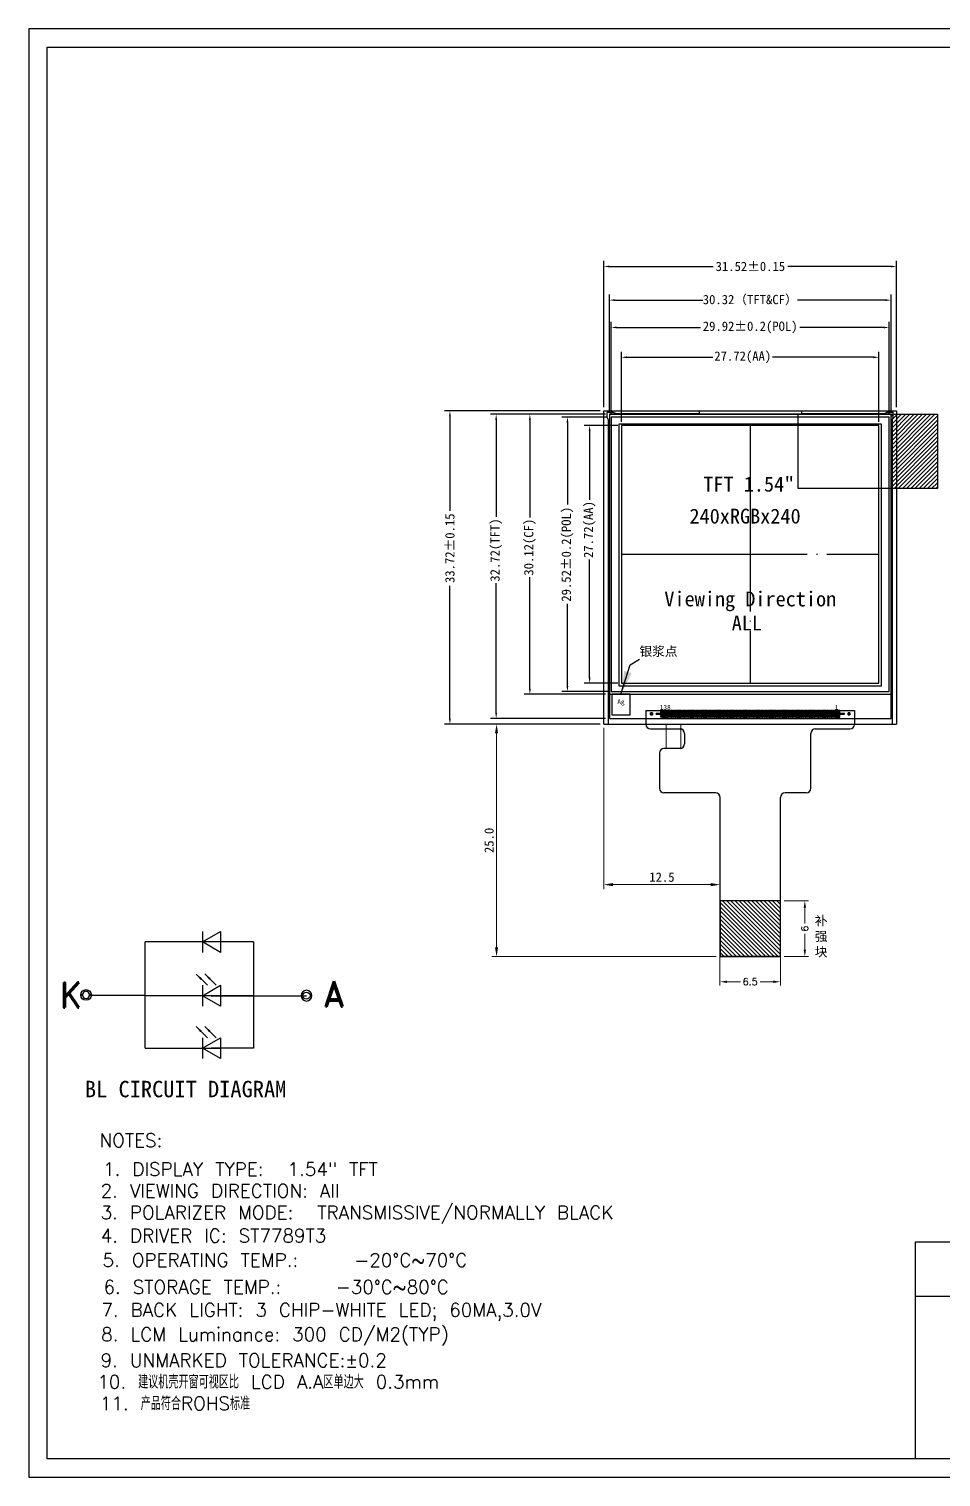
# Model space of a CAD drawing. Header units: millimetres. Extents: x 2479 to 2713, y 2230 to 2386.
# Drawn here: x 2478.9 to 2577.1, y 2230.1 to 2385.8 of the extents above; entities that cross this region are included whole.
import ezdxf

# ---------------------------------------------------------------- set-up
doc = ezdxf.new("R2010")
doc.units = ezdxf.units.MM
doc.linetypes.add('CENTER', pattern=[22, 20, -1, 0, -1])
doc.linetypes.add('SOLID', pattern=[0])
for name, color, linetype in [('dim', 4, 'Continuous'), ('fpc', 40, 'Continuous'), ('Frame', 7, 'Continuous'), ('LAYER0$C$L0', 2, 'SOLID'), ('MODEL', 7, 'Continuous'), ('TXT', 6, 'Continuous')]:
    doc.layers.add(name, color=color, linetype=linetype)
doc.layers.add('图框', color=7, linetype='Continuous', lineweight=0)
doc.layers.add('标注', color=3, linetype='Continuous', lineweight=25)
doc.styles.add('11111', font='simhei.ttf')
doc.styles.add('RD', font='ROMAND.shx', dxfattribs={"width": 0.8})
doc.styles.get("Standard").update_dxf_attribs({"font": 'txt', "bigfont": 'gbcbig.shx'})
doc.styles.add('STYLE1', font='', dxfattribs={"width": 0.9})
doc.styles.add('宋体', font='')
doc.styles.add('標注', font='')
doc.styles.get('STYLE1').set_extended_font_data('KaiTi_GB2312')
doc.styles.get('宋体').set_extended_font_data('SimSun')
doc.styles.get('標注').set_extended_font_data('宋体')
doc.dimstyles.new('ISO-25', dxfattribs={"dimtxt": 20, "dimasz": 2.5, "dimexe": 1.25, "dimexo": 0.625, "dimtad": 1, "dimtxsty": '11111', "dimcen": 2.5, "dimadec": 0, "dimazin": 0, "dimtfac": 1, "dimtmove": 0, "dimatfit": 3, "dimfxl": 1, "dimarcsym": 0})
doc.dimstyles.new('ISO-25$0', dxfattribs={"dimscale": 0.5, "dimtxt": 2, "dimasz": 2, "dimexe": 0.8, "dimexo": 0.8, "dimtad": 0, "dimrnd": 0.01, "dimzin": 9, "dimdsep": 46, "dimtxsty": 'Standard', "dimcen": 2.5, "dimadec": 0, "dimazin": 2, "dimtfac": 1, "dimtofl": 0, "dimtmove": 0, "dimatfit": 0, "dimfxl": 1, "dimlwd": 13, "dimlwe": 13, "dimarcsym": 0})
doc.dimstyles.new('SH', dxfattribs={"dimscale": 1.4, "dimtxt": 2.5, "dimasz": 2.5, "dimexe": 1.25, "dimexo": 0.625, "dimtad": 0, "dimdec": 1, "dimzin": 0, "dimdsep": 46, "dimtxsty": 'RD', "dimcen": 2.5, "dimadec": 0, "dimazin": 0, "dimtfac": 0.6, "dimtdec": 4, "dimtmove": 0, "dimatfit": 3, "dimfxl": 1, "dimtolj": 1, "dimarcsym": 0})
doc.dimstyles.new('副本 標注', dxfattribs={"dimscale": 0, "dimtxt": 0.8, "dimasz": 0.6, "dimexe": 0.6, "dimexo": 0.4, "dimgap": 0.2, "dimtad": 0, "dimdsep": 46, "dimtxsty": '標注', "dimcen": 0.6, "dimazin": 2, "dimtfac": 1, "dimtmove": 0, "dimatfit": 3, "dimfxl": 1, "dimtolj": 1, "dimtzin": 0, "dimarcsym": 0})
doc.dimstyles.new('标准', dxfattribs={"dimtxt": 1.8, "dimasz": 1.5, "dimexe": 0.5, "dimexo": 0.4, "dimgap": 0.1, "dimtad": 1, "dimzin": 1, "dimdsep": 46, "dimtxsty": '宋体', "dimblk": 'CLOSEDBLANK', "dimcen": 0.09, "dimclrd": 96, "dimclre": 96, "dimclrt": 3, "dimadec": 0, "dimazin": 0, "dimtfac": 1, "dimtofl": 0, "dimtmove": 0, "dimatfit": 1, "dimldrblk": 'CLOSEDBLANK', "dimfxl": 1, "dimtolj": 1, "dimlwd": 0, "dimlwe": 0, "dimarcsym": 0})

# ---------------------------------------------------------------- blocks, each defined once
blk = doc.blocks.new('*U73')
at = {"layer": 'dim', "linetype": 'ByBlock'}
blk.add_lwpolyline([(-0.04, -0.35), (0.04, -0.35), (0.04, 0.35), (-0.04, 0.35)], close=True, dxfattribs=at)
blk = doc.blocks.new('*U74')
at = {"layer": 'dim', "color": 0, "linetype": 'ByBlock', "lineweight": -2, "transparency": 16777216}
for p in [(0, 0), (0.14, 0), (0.28, 0), (0.42, 0), (0.56, 0), (0.7, 0), (0.84, 0), (0.98, 0), (1.12, 0), (1.26, 0), (1.4, 0), (1.54, 0), (1.68, 0), (1.82, 0), (1.96, 0), (2.1, 0), (2.24, 0), (2.38, 0), (2.52, 0), (2.66, 0), (2.8, 0), (2.94, 0), (3.08, 0), (3.22, 0), (3.36, 0), (3.5, 0), (3.64, 0), (3.78, 0), (3.92, 0), (4.06, 0), (4.2, 0), (4.34, 0), (4.48, 0), (4.62, 0), (4.76, 0), (4.9, 0), (5.04, 0), (5.18, 0), (5.32, 0), (5.46, 0), (5.6, 0), (5.74, 0), (5.88, 0), (6.02, 0), (6.16, 0), (6.3, 0), (6.44, 0), (6.58, 0), (6.72, 0), (6.86, 0), (7, 0), (7.14, 0), (7.28, 0), (7.42, 0), (7.56, 0), (7.7, 0), (7.84, 0), (7.98, 0), (8.12, 0), (8.26, 0), (8.4, 0), (8.54, 0), (8.68, 0), (8.82, 0), (8.96, 0), (9.1, 0), (9.24, 0), (9.38, 0), (9.52, 0), (9.66, 0), (9.8, 0), (9.94, 0), (10.08, 0), (10.22, 0), (10.36, 0), (10.5, 0), (10.64, 0), (10.78, 0), (10.92, 0), (11.06, 0), (11.2, 0), (11.34, 0), (11.48, 0), (11.62, 0), (11.76, 0), (11.9, 0), (12.04, 0), (12.18, 0), (12.32, 0), (12.46, 0), (12.6, 0), (12.74, 0), (12.88, 0), (13.02, 0), (13.16, 0), (13.3, 0), (13.44, 0), (13.58, 0), (13.72, 0), (13.86, 0), (14, 0), (14.14, 0), (14.28, 0), (14.42, 0), (14.56, 0), (14.7, 0), (14.84, 0), (14.98, 0), (15.12, 0), (15.26, 0), (15.4, 0), (15.54, 0), (15.68, 0), (15.82, 0), (15.96, 0), (16.1, 0), (16.24, 0), (16.38, 0), (16.52, 0), (16.66, 0), (16.8, 0), (16.94, 0), (17.08, 0), (17.22, 0), (17.36, 0), (17.5, 0), (17.64, 0), (17.78, 0), (17.92, 0), (18.06, 0), (18.2, 0), (18.34, 0), (18.48, 0), (18.62, 0), (18.76, 0), (18.9, 0), (19.04, 0), (19.18, 0)]:
    blk.add_blockref('*U73', p, dxfattribs=at)
blk = doc.blocks.new('*U72')
at = {"layer": 'dim', "color": 1, "linetype": 'CENTER'}
for p, q in [((2129.06, 4354.17), (2129.06, 4326.45)), ((2115.2, 4340.31), (2142.92, 4340.31))]:
    blk.add_line(p, q, dxfattribs=at)
at = {"layer": 'dim', "linetype": 'ByBlock'}
blk.add_line((2113.9, 4325.25), (2144.22, 4325.25), dxfattribs=at)
for points in [[(2113.9, 4322.65), (2144.22, 4322.65), (2144.22, 4355.37), (2113.9, 4355.37)], [(2115.2, 4326.45), (2142.92, 4326.45), (2142.92, 4354.17), (2115.2, 4354.17)], [(2118.33, 4323.05), (2118.53, 4323.05), (2118.53, 4323.25), (2118.33, 4323.25)], [(2118.93, 4323.1), (2119.43, 4323.1), (2119.43, 4323.2), (2118.93, 4323.2)], [(2138.69, 4323.1), (2139.19, 4323.1), (2139.19, 4323.2), (2138.69, 4323.2)], [(2139.59, 4323.05), (2139.79, 4323.05), (2139.79, 4323.25), (2139.59, 4323.25)]]:
    blk.add_lwpolyline(points, close=True, dxfattribs=at)
at = {"layer": 'dim', "color": 1, "linetype": 'ByBlock'}
blk.add_lwpolyline([(2114.15, 4323.05), (2116.15, 4323.05), (2116.15, 4325.25), (2114.15, 4325.25)], close=True, dxfattribs=at)
at = {"layer": 'dim', "linetype": 'ByBlock'}
blk.add_blockref('*U74', (2119.47, 4323.15), dxfattribs=at)
at = {"layer": 'dim', "color": 1, "linetype": 'ByBlock', "char_height": 0.5, "attachment_point": 1, "style": '宋体'}
for s, width, insert in [('Ag', 2.6893, (2114.76, 4324.7)), ('{\\C4;138}', 1.5678, (2119.33, 4324.11)), ('{\\C4;1}', 1.5678, (2138.16, 4324.11))]:
    blk.add_mtext_dynamic_manual_height_columns(s, width=width, gutter_width=15, heights=[0], dxfattribs=dict(at, insert=insert))
at = {"layer": 'TXT', "color": 3, "style": '宋体'}
for s, p in [('TFT 1.54" ', (2124.01, 4347.06)), ('240xRGBx240', (2122.52, 4343.62)), ('Viewing Direction', (2119.82, 4334.71)), ('ALL', (2127.07, 4332.12))]:
    blk.add_text(s, height=1.6, dxfattribs=at).set_placement(p)
blk = doc.blocks.new('*D75')
at = {"color": 0, "lineweight": -2}
for p, q in [((2542.28, 2343.2), (2538.66, 2343.2)), ((2539.26, 2342.6), (2539.26, 2335.21)), ((2539.26, 2316.08), (2539.26, 2328.79)), ((2542.28, 2315.48), (2538.66, 2315.48))]:
    blk.add_line(p, q, dxfattribs=at)
at = {"color": 0}
for points in [[(2539.16, 2342.6), (2539.36, 2342.6), (2539.26, 2343.2)], [(2539.16, 2316.08), (2539.36, 2316.08), (2539.26, 2315.48)]]:
    blk.add_solid(points, dxfattribs=at)
at = {"layer": 'Defpoints', "color": 0}
for p in [(2542.68, 2343.2), (2539.26, 2315.48), (2542.68, 2315.48)]:
    blk.add_point(p, dxfattribs=at)
at = {"color": 0, "insert": (2539.26, 2332), "char_height": 1, "attachment_point": 5, "rotation": 90, "style": '標注'}
blk.add_mtext('\\A1;27.72(AA)', dxfattribs=at)
blk = doc.blocks.new('*D76')
at = {"color": 0, "lineweight": -2}
for p, q in [((2540.98, 2344.4), (2532.23, 2344.4)), ((2532.83, 2343.8), (2532.83, 2333.3)), ((2532.83, 2314.88), (2532.83, 2326.89)), ((2540.98, 2314.28), (2532.23, 2314.28))]:
    blk.add_line(p, q, dxfattribs=at)
at = {"color": 0}
for points in [[(2532.73, 2343.8), (2532.93, 2343.8), (2532.83, 2344.4)], [(2532.73, 2314.88), (2532.93, 2314.88), (2532.83, 2314.28)]]:
    blk.add_solid(points, dxfattribs=at)
at = {"layer": 'Defpoints', "color": 0}
for p in [(2541.38, 2344.4), (2532.83, 2314.28), (2541.38, 2314.28)]:
    blk.add_point(p, dxfattribs=at)
at = {"color": 0, "insert": (2532.83, 2330.1), "char_height": 1, "attachment_point": 5, "rotation": 90, "style": '標注'}
blk.add_mtext('\\A1;30.12(CF)', dxfattribs=at)
blk = doc.blocks.new('*D77')
at = {"color": 0, "lineweight": -2}
for p, q in [((2540.98, 2344.4), (2528.6, 2344.4)), ((2529.2, 2343.8), (2529.2, 2333.35)), ((2529.2, 2312.28), (2529.2, 2326.24)), ((2540.98, 2311.68), (2528.6, 2311.68))]:
    blk.add_line(p, q, dxfattribs=at)
at = {"color": 0}
for points in [[(2529.1, 2343.8), (2529.3, 2343.8), (2529.2, 2344.4)], [(2529.1, 2312.28), (2529.3, 2312.28), (2529.2, 2311.68)]]:
    blk.add_solid(points, dxfattribs=at)
at = {"layer": 'Defpoints', "color": 0}
for p in [(2541.38, 2344.4), (2529.2, 2311.68), (2541.38, 2311.68)]:
    blk.add_point(p, dxfattribs=at)
at = {"color": 0, "insert": (2529.2, 2329.79), "char_height": 1, "attachment_point": 5, "rotation": 90, "style": '標注'}
blk.add_mtext('\\A1;32.72(TFT)', dxfattribs=at)
blk = doc.blocks.new('*D78')
at = {"color": 0, "lineweight": -2}
for p, q in [((2541.38, 2344.8), (2541.38, 2357.28)), ((2571.7, 2344.8), (2571.7, 2357.28)), ((2541.98, 2356.68), (2551.46, 2356.68)), ((2571.1, 2356.68), (2561.63, 2356.68))]:
    blk.add_line(p, q, dxfattribs=at)
at = {"color": 0}
for points in [[(2541.98, 2356.78), (2541.98, 2356.58), (2541.38, 2356.68)], [(2571.1, 2356.78), (2571.1, 2356.58), (2571.7, 2356.68)]]:
    blk.add_solid(points, dxfattribs=at)
at = {"layer": 'Defpoints', "color": 0}
for p in [(2571.7, 2356.68), (2541.38, 2344.4), (2571.7, 2344.4)]:
    blk.add_point(p, dxfattribs=at)
at = {"color": 0, "insert": (2556.54, 2356.68), "char_height": 1, "attachment_point": 5, "style": '標注'}
blk.add_mtext('\\A1;30.32（TFT&CF）', dxfattribs=at)
blk = doc.blocks.new('*D79')
at = {"color": 0, "lineweight": -2}
for p, q in [((2542.68, 2343.6), (2542.68, 2351.13)), ((2570.4, 2343.6), (2570.4, 2351.13)), ((2543.28, 2350.53), (2552.53, 2350.53)), ((2569.8, 2350.53), (2558.94, 2350.53))]:
    blk.add_line(p, q, dxfattribs=at)
at = {"color": 0}
for points in [[(2543.28, 2350.63), (2543.28, 2350.43), (2542.68, 2350.53)], [(2569.8, 2350.63), (2569.8, 2350.43), (2570.4, 2350.53)]]:
    blk.add_solid(points, dxfattribs=at)
at = {"layer": 'Defpoints', "color": 0}
for p in [(2570.4, 2350.53), (2542.68, 2343.2), (2570.4, 2343.2)]:
    blk.add_point(p, dxfattribs=at)
at = {"color": 0, "insert": (2555.74, 2350.53), "char_height": 1, "attachment_point": 5, "style": '標注'}
blk.add_mtext('\\A1;27.72(AA)', dxfattribs=at)
blk = doc.blocks.new('*D80')
at = {"color": 0, "lineweight": -2}
for p, q in [((2540.78, 2345.18), (2540.78, 2360.9)), ((2541.38, 2360.3), (2552.54, 2360.3)), ((2571.7, 2360.3), (2560.59, 2360.3)), ((2572.3, 2345.18), (2572.3, 2360.9))]:
    blk.add_line(p, q, dxfattribs=at)
at = {"color": 0}
for points in [[(2541.38, 2360.4), (2541.38, 2360.2), (2540.78, 2360.3)], [(2571.7, 2360.4), (2571.7, 2360.2), (2572.3, 2360.3)]]:
    blk.add_solid(points, dxfattribs=at)
at = {"layer": 'Defpoints', "color": 0}
for p in [(2572.3, 2360.3), (2540.78, 2344.78), (2572.3, 2344.78)]:
    blk.add_point(p, dxfattribs=at)
at = {"color": 0, "insert": (2556.56, 2360.3), "char_height": 1, "attachment_point": 5, "style": '標注'}
blk.add_mtext('\\A1;31.52%%p0.15', dxfattribs=at)
blk = doc.blocks.new('*D81')
at = {"color": 0, "lineweight": -2}
for p, q in [((2540.38, 2344.78), (2523.62, 2344.78)), ((2524.22, 2344.18), (2524.22, 2334.01)), ((2524.22, 2311.66), (2524.22, 2325.96)), ((2540.38, 2311.06), (2523.62, 2311.06))]:
    blk.add_line(p, q, dxfattribs=at)
at = {"color": 0}
for points in [[(2524.12, 2344.18), (2524.32, 2344.18), (2524.22, 2344.78)], [(2524.12, 2311.66), (2524.32, 2311.66), (2524.22, 2311.06)]]:
    blk.add_solid(points, dxfattribs=at)
at = {"layer": 'Defpoints', "color": 0}
for p in [(2540.78, 2344.78), (2524.22, 2311.06), (2540.78, 2311.06)]:
    blk.add_point(p, dxfattribs=at)
at = {"color": 0, "insert": (2524.22, 2329.99), "char_height": 1, "attachment_point": 5, "rotation": 90, "style": '標注'}
blk.add_mtext('\\A1;33.72%%P0.15', dxfattribs=at)
blk = doc.blocks.new('*D82')
at = {"color": 0, "lineweight": -2}
for p, q in [((2541.58, 2344.5), (2541.58, 2354.34)), ((2571.5, 2344.5), (2571.5, 2354.34)), ((2542.18, 2353.74), (2551.2, 2353.74)), ((2570.9, 2353.74), (2561.89, 2353.74))]:
    blk.add_line(p, q, dxfattribs=at)
at = {"color": 0}
for points in [[(2542.18, 2353.84), (2542.18, 2353.64), (2541.58, 2353.74)], [(2570.9, 2353.84), (2570.9, 2353.64), (2571.5, 2353.74)]]:
    blk.add_solid(points, dxfattribs=at)
at = {"layer": 'Defpoints', "color": 0}
for p in [(2571.5, 2353.74), (2541.58, 2344.1), (2571.5, 2344.1)]:
    blk.add_point(p, dxfattribs=at)
at = {"color": 0, "insert": (2556.54, 2353.74), "char_height": 1, "attachment_point": 5, "style": '標注'}
blk.add_mtext('\\A1;29.92%%p0.2(POL)', dxfattribs=at)
blk = doc.blocks.new('*D83')
at = {"color": 0, "lineweight": -2}
for p, q in [((2541.18, 2344.1), (2536.27, 2344.1)), ((2536.87, 2343.5), (2536.87, 2334.68)), ((2536.87, 2315.18), (2536.87, 2324)), ((2541.18, 2314.58), (2536.27, 2314.58))]:
    blk.add_line(p, q, dxfattribs=at)
at = {"color": 0}
for points in [[(2536.77, 2343.5), (2536.97, 2343.5), (2536.87, 2344.1)], [(2536.77, 2315.18), (2536.97, 2315.18), (2536.87, 2314.58)]]:
    blk.add_solid(points, dxfattribs=at)
at = {"layer": 'Defpoints', "color": 0}
for p in [(2536.87, 2344.1), (2541.58, 2344.1), (2541.58, 2314.58)]:
    blk.add_point(p, dxfattribs=at)
at = {"color": 0, "insert": (2536.87, 2329.34), "char_height": 1, "attachment_point": 5, "rotation": 90, "style": '標注'}
blk.add_mtext('\\A1;29.52%%p0.2(POL)', dxfattribs=at)
blk = doc.blocks.new('*D114')
at = {"color": 2, "lineweight": 0}
for p, q in [((2540.38, 2311.06), (2528.74, 2311.06)), ((2529.24, 2310.06), (2529.24, 2287.06)), ((2552.89, 2286.06), (2528.74, 2286.06))]:
    blk.add_line(p, q, dxfattribs=at)
at = {"color": 2}
for points in [[(2529.07, 2310.06), (2529.41, 2310.06), (2529.24, 2311.06)], [(2529.07, 2287.06), (2529.41, 2287.06), (2529.24, 2286.06)]]:
    blk.add_solid(points, dxfattribs=at)
at = {"layer": 'Defpoints', "color": 0}
for p in [(2540.78, 2311.06), (2529.24, 2286.06), (2553.29, 2286.06)]:
    blk.add_point(p, dxfattribs=at)
at = {"color": 3, "insert": (2528.44, 2298.56), "char_height": 1, "attachment_point": 5, "rotation": 90, "style": '宋体'}
blk.add_mtext('\\A1;25.0', dxfattribs=at)
blk = doc.blocks.new('_ClosedBlank')
at = {"color": 0, "linetype": 'ByBlock', "lineweight": -2}
for p, q in [((-1, 0.17), (0, 0)), ((-1, 0.17), (-1, -0.17)), ((0, 0), (-1, -0.17))]:
    blk.add_line(p, q, dxfattribs=at)
blk = doc.blocks.new('_CLOSEDFILLED')
at = {"color": 0, "lineweight": -2}
blk.add_line((-1, 0), (-2, 0), dxfattribs=at)
blk.add_solid([(-1, 0.17), (0, 0), (-1, 0.17), (-1, -0.17)], dxfattribs=at)
blk = doc.blocks.new('*D124')
at = {"layer": 'Defpoints', "color": 0}
for p in [(2559.79, 2292.06), (2559.79, 2286.06), (2562.42, 2286.06)]:
    blk.add_point(p, dxfattribs=at)
at = {"layer": 'LAYER0$C$L0', "color": 3, "lineweight": 13}
for p, q in [((2560.19, 2292.06), (2562.82, 2292.06)), ((2562.42, 2291.31), (2562.42, 2289.62)), ((2562.42, 2286.81), (2562.42, 2288.49)), ((2560.19, 2286.06), (2562.82, 2286.06))]:
    blk.add_line(p, q, dxfattribs=at)
at = {"layer": 'LAYER0$C$L0', "color": 3, "lineweight": 13, "xscale": 0.75, "yscale": 0.75, "zscale": 0.75}
for p, rotation in [((2562.42, 2292.06), 90), ((2562.42, 2286.06), 270)]:
    blk.add_blockref('_CLOSEDFILLED', p, dxfattribs=dict(at, rotation=rotation))
at = {"layer": 'LAYER0$C$L0', "color": 3, "insert": (2562.42, 2289.06), "char_height": 0.75, "attachment_point": 5, "rotation": 90}
blk.add_mtext('6', dxfattribs=at)
blk = doc.blocks.new('*D125')
at = {"layer": 'Defpoints', "color": 0}
for p in [(2553.29, 2291.22), (2559.79, 2291.22), (2559.79, 2283.35)]:
    blk.add_point(p, dxfattribs=at)
at = {"layer": 'LAYER0$C$L0', "color": 3, "lineweight": 13}
for p, q in [((2553.29, 2290.82), (2553.29, 2282.95)), ((2559.79, 2290.82), (2559.79, 2282.95)), ((2554.04, 2283.35), (2555.48, 2283.35)), ((2559.04, 2283.35), (2557.61, 2283.35))]:
    blk.add_line(p, q, dxfattribs=at)
at = {"layer": 'LAYER0$C$L0', "color": 3, "lineweight": 13, "xscale": 0.75, "yscale": 0.75, "zscale": 0.75, "rotation": 180}
blk.add_blockref('_CLOSEDFILLED', (2553.29, 2283.35), dxfattribs=at)
at = {"layer": 'LAYER0$C$L0', "color": 3, "lineweight": 13, "xscale": 0.75, "yscale": 0.75, "zscale": 0.75}
blk.add_blockref('_CLOSEDFILLED', (2559.79, 2283.35), dxfattribs=at)
at = {"layer": 'LAYER0$C$L0', "color": 3, "insert": (2556.54, 2283.35), "char_height": 0.75, "attachment_point": 5}
blk.add_mtext('6.5', dxfattribs=at)
blk = doc.blocks.new('*D128')
at = {"color": 2, "lineweight": 0}
for p, q in [((2540.78, 2310.66), (2540.78, 2293.3)), ((2553.29, 2302.77), (2553.29, 2293.3)), ((2541.78, 2293.8), (2552.29, 2293.8))]:
    blk.add_line(p, q, dxfattribs=at)
at = {"color": 2}
for points in [[(2541.78, 2293.97), (2541.78, 2293.63), (2540.78, 2293.8)], [(2552.29, 2293.97), (2552.29, 2293.63), (2553.29, 2293.8)]]:
    blk.add_solid(points, dxfattribs=at)
at = {"layer": 'Defpoints', "color": 0}
for p in [(2540.78, 2311.06), (2553.29, 2303.17), (2553.29, 2293.8)]:
    blk.add_point(p, dxfattribs=at)
at = {"color": 3, "insert": (2547.04, 2294.6), "char_height": 1, "attachment_point": 5, "style": '宋体'}
blk.add_mtext('\\A1;12.5', dxfattribs=at)

msp = doc.modelspace()

# ---------------------------------------------------------------- hatches: boundary and pattern name
h = msp.add_hatch()
h.set_pattern_fill('ANSI31', color=3, scale=0.1, style=0)
h.set_pattern_definition([(45, (1317.7555, 1711.19883), (-0.2245064, 0.2245064), [])])
h.paths.add_polyline_path([(2576.705, 2344.397), (2571.705, 2344.397), (2571.705, 2336.397), (2576.705, 2336.397)])
at = {"layer": 'LAYER0$C$L0'}
h = msp.add_hatch(dxfattribs=at)
h.set_pattern_fill('ANSI31', color=256, scale=0.1, angle=90, style=0)
h.set_pattern_definition([(135, (1038.2426, 2335.51112), (-0.2245064, -0.2245064), [])])
h.paths.add_polyline_path([(2553.295, 2292.057), (2553.295, 2286.057), (2559.795, 2286.057), (2559.795, 2292.057)])

# ---------------------------------------------------------------- linework, layer by layer
for p, q in [((2540.785, 2311.057), (2540.785, 2344.777)), ((2540.785, 2344.777), (2551.045, 2344.777)), ((2541.789, 2344.577), (2541.155, 2344.577)), ((2541.155, 2344.073), (2541.155, 2344.577)), ((2542.089, 2344.497), (2541.789, 2344.577)), ((2542.089, 2344.497), (2551.045, 2344.497)), ((2551.045, 2344.777), (2562.045, 2344.777)), ((2551.045, 2344.777), (2551.045, 2344.497)), ((2562.045, 2344.777), (2572.305, 2344.777)), ((2562.045, 2344.777), (2562.045, 2344.477)), ((2562.045, 2344.477), (2571.001, 2344.477)), ((2571.001, 2344.477), (2571.301, 2344.627)), ((2571.301, 2344.627), (2571.805, 2344.627)), ((2571.301, 2344.627), (2571.935, 2344.627)), ((2571.935, 2344.073), (2571.935, 2344.627)), ((2572.305, 2344.777), (2572.305, 2311.057)), ((2541.285, 2343.773), (2541.155, 2344.073)), ((2541.285, 2311.057), (2541.285, 2343.773)), ((2571.805, 2343.773), (2571.935, 2344.073)), ((2571.805, 2343.773), (2571.805, 2311.057)), ((2540.785, 2311.057), (2572.305, 2311.057))]:
    msp.add_line(p, q)
at = {"color": 2, "ltscale": 3}
for p, q in [((2498.28, 2287.631), (2491.413, 2287.631)), ((2499.543, 2287.631), (2497.849, 2287.631)), ((2491.413, 2281.86), (2485.626, 2281.86)), ((2498.278, 2281.855), (2491.413, 2281.855)), ((2499.543, 2281.855), (2497.851, 2281.855)), ((2491.413, 2276.202), (2498.28, 2276.202)), ((2497.849, 2276.202), (2499.543, 2276.202))]:
    msp.add_line(p, q, dxfattribs=at)
at = {"color": 2}
for p, q in [((2491.413, 2276.202), (2491.413, 2287.631)), ((2503.09, 2287.631), (2503.09, 2276.202)), ((2503.09, 2281.855), (2508.781, 2281.855))]:
    msp.add_line(p, q, dxfattribs=at)
at = {"color": 3}
for points in [[(2561.705, 2344.397), (2576.705, 2344.397), (2576.705, 2336.397), (2561.705, 2336.397)], [(2571.705, 2344.397), (2576.705, 2344.397), (2576.705, 2336.397), (2571.705, 2336.397)]]:
    msp.add_lwpolyline(points, close=True, dxfattribs=at)
for points in [[(2545.815, 2312.277), (2546.015, 2312.277), (2546.015, 2312.077), (2545.815, 2312.077)], [(2546.415, 2312.227), (2546.915, 2312.227), (2546.915, 2312.127), (2546.415, 2312.127)], [(2546.92, 2312.527), (2546.99, 2312.527), (2546.99, 2311.827), (2546.92, 2311.827)], [(2547.06, 2312.527), (2547.13, 2312.527), (2547.13, 2311.827), (2547.06, 2311.827)], [(2547.2, 2312.527), (2547.27, 2312.527), (2547.27, 2311.827), (2547.2, 2311.827)], [(2547.34, 2312.527), (2547.41, 2312.527), (2547.41, 2311.827), (2547.34, 2311.827)], [(2547.48, 2312.527), (2547.55, 2312.527), (2547.55, 2311.827), (2547.48, 2311.827)], [(2547.62, 2312.527), (2547.69, 2312.527), (2547.69, 2311.827), (2547.62, 2311.827)], [(2547.76, 2312.527), (2547.83, 2312.527), (2547.83, 2311.827), (2547.76, 2311.827)], [(2547.9, 2312.527), (2547.97, 2312.527), (2547.97, 2311.827), (2547.9, 2311.827)], [(2548.04, 2312.527), (2548.11, 2312.527), (2548.11, 2311.827), (2548.04, 2311.827)], [(2548.18, 2312.527), (2548.25, 2312.527), (2548.25, 2311.827), (2548.18, 2311.827)], [(2548.32, 2312.527), (2548.39, 2312.527), (2548.39, 2311.827), (2548.32, 2311.827)], [(2548.46, 2312.527), (2548.53, 2312.527), (2548.53, 2311.827), (2548.46, 2311.827)], [(2548.6, 2312.527), (2548.67, 2312.527), (2548.67, 2311.827), (2548.6, 2311.827)], [(2548.74, 2312.527), (2548.81, 2312.527), (2548.81, 2311.827), (2548.74, 2311.827)], [(2548.88, 2312.527), (2548.95, 2312.527), (2548.95, 2311.827), (2548.88, 2311.827)], [(2549.02, 2312.527), (2549.09, 2312.527), (2549.09, 2311.827), (2549.02, 2311.827)], [(2549.16, 2312.527), (2549.23, 2312.527), (2549.23, 2311.827), (2549.16, 2311.827)], [(2549.3, 2312.527), (2549.37, 2312.527), (2549.37, 2311.827), (2549.3, 2311.827)], [(2549.44, 2312.527), (2549.51, 2312.527), (2549.51, 2311.827), (2549.44, 2311.827)], [(2549.58, 2312.527), (2549.65, 2312.527), (2549.65, 2311.827), (2549.58, 2311.827)], [(2549.72, 2312.527), (2549.79, 2312.527), (2549.79, 2311.827), (2549.72, 2311.827)], [(2549.86, 2312.527), (2549.93, 2312.527), (2549.93, 2311.827), (2549.86, 2311.827)], [(2550, 2312.527), (2550.07, 2312.527), (2550.07, 2311.827), (2550, 2311.827)], [(2550.14, 2312.527), (2550.21, 2312.527), (2550.21, 2311.827), (2550.14, 2311.827)], [(2550.28, 2312.527), (2550.35, 2312.527), (2550.35, 2311.827), (2550.28, 2311.827)], [(2550.42, 2312.527), (2550.49, 2312.527), (2550.49, 2311.827), (2550.42, 2311.827)], [(2550.56, 2312.527), (2550.63, 2312.527), (2550.63, 2311.827), (2550.56, 2311.827)], [(2550.7, 2312.527), (2550.77, 2312.527), (2550.77, 2311.827), (2550.7, 2311.827)], [(2550.84, 2312.527), (2550.91, 2312.527), (2550.91, 2311.827), (2550.84, 2311.827)], [(2550.98, 2312.527), (2551.05, 2312.527), (2551.05, 2311.827), (2550.98, 2311.827)], [(2551.12, 2312.527), (2551.19, 2312.527), (2551.19, 2311.827), (2551.12, 2311.827)], [(2551.26, 2312.527), (2551.33, 2312.527), (2551.33, 2311.827), (2551.26, 2311.827)], [(2551.4, 2312.527), (2551.47, 2312.527), (2551.47, 2311.827), (2551.4, 2311.827)], [(2551.54, 2312.527), (2551.61, 2312.527), (2551.61, 2311.827), (2551.54, 2311.827)], [(2551.68, 2312.527), (2551.75, 2312.527), (2551.75, 2311.827), (2551.68, 2311.827)], [(2551.82, 2312.527), (2551.89, 2312.527), (2551.89, 2311.827), (2551.82, 2311.827)], [(2551.96, 2312.527), (2552.03, 2312.527), (2552.03, 2311.827), (2551.96, 2311.827)], [(2552.1, 2312.527), (2552.17, 2312.527), (2552.17, 2311.827), (2552.1, 2311.827)], [(2552.24, 2312.527), (2552.31, 2312.527), (2552.31, 2311.827), (2552.24, 2311.827)], [(2552.38, 2312.527), (2552.45, 2312.527), (2552.45, 2311.827), (2552.38, 2311.827)], [(2552.52, 2312.527), (2552.59, 2312.527), (2552.59, 2311.827), (2552.52, 2311.827)], [(2552.66, 2312.527), (2552.73, 2312.527), (2552.73, 2311.827), (2552.66, 2311.827)], [(2552.8, 2312.527), (2552.87, 2312.527), (2552.87, 2311.827), (2552.8, 2311.827)], [(2552.94, 2312.527), (2553.01, 2312.527), (2553.01, 2311.827), (2552.94, 2311.827)], [(2553.08, 2312.527), (2553.15, 2312.527), (2553.15, 2311.827), (2553.08, 2311.827)], [(2553.22, 2312.527), (2553.29, 2312.527), (2553.29, 2311.827), (2553.22, 2311.827)], [(2553.36, 2312.527), (2553.43, 2312.527), (2553.43, 2311.827), (2553.36, 2311.827)], [(2553.5, 2312.527), (2553.57, 2312.527), (2553.57, 2311.827), (2553.5, 2311.827)], [(2553.64, 2312.527), (2553.71, 2312.527), (2553.71, 2311.827), (2553.64, 2311.827)], [(2553.78, 2312.527), (2553.85, 2312.527), (2553.85, 2311.827), (2553.78, 2311.827)], [(2553.92, 2312.527), (2553.99, 2312.527), (2553.99, 2311.827), (2553.92, 2311.827)], [(2554.06, 2312.527), (2554.13, 2312.527), (2554.13, 2311.827), (2554.06, 2311.827)], [(2554.2, 2312.527), (2554.27, 2312.527), (2554.27, 2311.827), (2554.2, 2311.827)], [(2554.34, 2312.527), (2554.41, 2312.527), (2554.41, 2311.827), (2554.34, 2311.827)], [(2554.48, 2312.527), (2554.55, 2312.527), (2554.55, 2311.827), (2554.48, 2311.827)], [(2554.62, 2312.527), (2554.69, 2312.527), (2554.69, 2311.827), (2554.62, 2311.827)], [(2554.76, 2312.527), (2554.83, 2312.527), (2554.83, 2311.827), (2554.76, 2311.827)], [(2554.9, 2312.527), (2554.97, 2312.527), (2554.97, 2311.827), (2554.9, 2311.827)], [(2555.04, 2312.527), (2555.11, 2312.527), (2555.11, 2311.827), (2555.04, 2311.827)], [(2555.18, 2312.527), (2555.25, 2312.527), (2555.25, 2311.827), (2555.18, 2311.827)], [(2555.32, 2312.527), (2555.39, 2312.527), (2555.39, 2311.827), (2555.32, 2311.827)], [(2555.46, 2312.527), (2555.53, 2312.527), (2555.53, 2311.827), (2555.46, 2311.827)], [(2555.6, 2312.527), (2555.67, 2312.527), (2555.67, 2311.827), (2555.6, 2311.827)], [(2555.74, 2312.527), (2555.81, 2312.527), (2555.81, 2311.827), (2555.74, 2311.827)], [(2555.88, 2312.527), (2555.95, 2312.527), (2555.95, 2311.827), (2555.88, 2311.827)], [(2556.02, 2312.527), (2556.09, 2312.527), (2556.09, 2311.827), (2556.02, 2311.827)], [(2556.16, 2312.527), (2556.23, 2312.527), (2556.23, 2311.827), (2556.16, 2311.827)], [(2556.3, 2312.527), (2556.37, 2312.527), (2556.37, 2311.827), (2556.3, 2311.827)], [(2556.44, 2312.527), (2556.51, 2312.527), (2556.51, 2311.827), (2556.44, 2311.827)], [(2556.58, 2312.527), (2556.65, 2312.527), (2556.65, 2311.827), (2556.58, 2311.827)], [(2556.72, 2312.527), (2556.79, 2312.527), (2556.79, 2311.827), (2556.72, 2311.827)], [(2556.86, 2312.527), (2556.93, 2312.527), (2556.93, 2311.827), (2556.86, 2311.827)], [(2557, 2312.527), (2557.07, 2312.527), (2557.07, 2311.827), (2557, 2311.827)], [(2557.14, 2312.527), (2557.21, 2312.527), (2557.21, 2311.827), (2557.14, 2311.827)], [(2557.28, 2312.527), (2557.35, 2312.527), (2557.35, 2311.827), (2557.28, 2311.827)], [(2557.42, 2312.527), (2557.49, 2312.527), (2557.49, 2311.827), (2557.42, 2311.827)], [(2557.56, 2312.527), (2557.63, 2312.527), (2557.63, 2311.827), (2557.56, 2311.827)], [(2557.7, 2312.527), (2557.77, 2312.527), (2557.77, 2311.827), (2557.7, 2311.827)], [(2557.84, 2312.527), (2557.91, 2312.527), (2557.91, 2311.827), (2557.84, 2311.827)], [(2557.98, 2312.527), (2558.05, 2312.527), (2558.05, 2311.827), (2557.98, 2311.827)], [(2558.12, 2312.527), (2558.19, 2312.527), (2558.19, 2311.827), (2558.12, 2311.827)], [(2558.26, 2312.527), (2558.33, 2312.527), (2558.33, 2311.827), (2558.26, 2311.827)], [(2558.4, 2312.527), (2558.47, 2312.527), (2558.47, 2311.827), (2558.4, 2311.827)], [(2558.54, 2312.527), (2558.61, 2312.527), (2558.61, 2311.827), (2558.54, 2311.827)], [(2558.68, 2312.527), (2558.75, 2312.527), (2558.75, 2311.827), (2558.68, 2311.827)], [(2558.82, 2312.527), (2558.89, 2312.527), (2558.89, 2311.827), (2558.82, 2311.827)], [(2558.96, 2312.527), (2559.03, 2312.527), (2559.03, 2311.827), (2558.96, 2311.827)], [(2559.1, 2312.527), (2559.17, 2312.527), (2559.17, 2311.827), (2559.1, 2311.827)], [(2559.24, 2312.527), (2559.31, 2312.527), (2559.31, 2311.827), (2559.24, 2311.827)], [(2559.38, 2312.527), (2559.45, 2312.527), (2559.45, 2311.827), (2559.38, 2311.827)], [(2559.52, 2312.527), (2559.59, 2312.527), (2559.59, 2311.827), (2559.52, 2311.827)], [(2559.66, 2312.527), (2559.73, 2312.527), (2559.73, 2311.827), (2559.66, 2311.827)], [(2559.8, 2312.527), (2559.87, 2312.527), (2559.87, 2311.827), (2559.8, 2311.827)], [(2559.94, 2312.527), (2560.01, 2312.527), (2560.01, 2311.827), (2559.94, 2311.827)], [(2560.08, 2312.527), (2560.15, 2312.527), (2560.15, 2311.827), (2560.08, 2311.827)], [(2560.22, 2312.527), (2560.29, 2312.527), (2560.29, 2311.827), (2560.22, 2311.827)], [(2560.36, 2312.527), (2560.43, 2312.527), (2560.43, 2311.827), (2560.36, 2311.827)], [(2560.5, 2312.527), (2560.57, 2312.527), (2560.57, 2311.827), (2560.5, 2311.827)], [(2560.64, 2312.527), (2560.71, 2312.527), (2560.71, 2311.827), (2560.64, 2311.827)], [(2560.78, 2312.527), (2560.85, 2312.527), (2560.85, 2311.827), (2560.78, 2311.827)], [(2560.92, 2312.527), (2560.99, 2312.527), (2560.99, 2311.827), (2560.92, 2311.827)], [(2561.06, 2312.527), (2561.13, 2312.527), (2561.13, 2311.827), (2561.06, 2311.827)], [(2561.2, 2312.527), (2561.27, 2312.527), (2561.27, 2311.827), (2561.2, 2311.827)], [(2561.34, 2312.527), (2561.41, 2312.527), (2561.41, 2311.827), (2561.34, 2311.827)], [(2561.48, 2312.527), (2561.55, 2312.527), (2561.55, 2311.827), (2561.48, 2311.827)], [(2561.62, 2312.527), (2561.69, 2312.527), (2561.69, 2311.827), (2561.62, 2311.827)], [(2561.76, 2312.527), (2561.83, 2312.527), (2561.83, 2311.827), (2561.76, 2311.827)], [(2561.9, 2312.527), (2561.97, 2312.527), (2561.97, 2311.827), (2561.9, 2311.827)], [(2562.04, 2312.527), (2562.11, 2312.527), (2562.11, 2311.827), (2562.04, 2311.827)], [(2562.18, 2312.527), (2562.25, 2312.527), (2562.25, 2311.827), (2562.18, 2311.827)], [(2562.32, 2312.527), (2562.39, 2312.527), (2562.39, 2311.827), (2562.32, 2311.827)], [(2562.46, 2312.527), (2562.53, 2312.527), (2562.53, 2311.827), (2562.46, 2311.827)], [(2562.6, 2312.527), (2562.67, 2312.527), (2562.67, 2311.827), (2562.6, 2311.827)], [(2562.74, 2312.527), (2562.81, 2312.527), (2562.81, 2311.827), (2562.74, 2311.827)], [(2562.88, 2312.527), (2562.95, 2312.527), (2562.95, 2311.827), (2562.88, 2311.827)], [(2563.02, 2312.527), (2563.09, 2312.527), (2563.09, 2311.827), (2563.02, 2311.827)], [(2563.16, 2312.527), (2563.23, 2312.527), (2563.23, 2311.827), (2563.16, 2311.827)], [(2563.3, 2312.527), (2563.37, 2312.527), (2563.37, 2311.827), (2563.3, 2311.827)], [(2563.44, 2312.527), (2563.51, 2312.527), (2563.51, 2311.827), (2563.44, 2311.827)], [(2563.58, 2312.527), (2563.65, 2312.527), (2563.65, 2311.827), (2563.58, 2311.827)], [(2563.72, 2312.527), (2563.79, 2312.527), (2563.79, 2311.827), (2563.72, 2311.827)], [(2563.86, 2312.527), (2563.93, 2312.527), (2563.93, 2311.827), (2563.86, 2311.827)], [(2564, 2312.527), (2564.07, 2312.527), (2564.07, 2311.827), (2564, 2311.827)], [(2564.14, 2312.527), (2564.21, 2312.527), (2564.21, 2311.827), (2564.14, 2311.827)], [(2564.28, 2312.527), (2564.35, 2312.527), (2564.35, 2311.827), (2564.28, 2311.827)], [(2564.42, 2312.527), (2564.49, 2312.527), (2564.49, 2311.827), (2564.42, 2311.827)], [(2564.56, 2312.527), (2564.63, 2312.527), (2564.63, 2311.827), (2564.56, 2311.827)], [(2564.7, 2312.527), (2564.77, 2312.527), (2564.77, 2311.827), (2564.7, 2311.827)], [(2564.84, 2312.527), (2564.91, 2312.527), (2564.91, 2311.827), (2564.84, 2311.827)], [(2564.98, 2312.527), (2565.05, 2312.527), (2565.05, 2311.827), (2564.98, 2311.827)], [(2565.12, 2312.527), (2565.19, 2312.527), (2565.19, 2311.827), (2565.12, 2311.827)], [(2565.26, 2312.527), (2565.33, 2312.527), (2565.33, 2311.827), (2565.26, 2311.827)], [(2565.4, 2312.527), (2565.47, 2312.527), (2565.47, 2311.827), (2565.4, 2311.827)], [(2565.54, 2312.527), (2565.61, 2312.527), (2565.61, 2311.827), (2565.54, 2311.827)], [(2565.68, 2312.527), (2565.75, 2312.527), (2565.75, 2311.827), (2565.68, 2311.827)], [(2565.82, 2312.527), (2565.89, 2312.527), (2565.89, 2311.827), (2565.82, 2311.827)], [(2565.96, 2312.527), (2566.03, 2312.527), (2566.03, 2311.827), (2565.96, 2311.827)], [(2566.1, 2312.527), (2566.17, 2312.527), (2566.17, 2311.827), (2566.1, 2311.827)], [(2566.675, 2312.227), (2566.175, 2312.227), (2566.175, 2312.127), (2566.675, 2312.127)], [(2567.075, 2312.277), (2567.275, 2312.277), (2567.275, 2312.077), (2567.075, 2312.077)]]:
    msp.add_lwpolyline(points, close=True)
at = {"color": 2}
for points in [[(2497.605, 2287.631), (2499.543, 2288.75), (2499.543, 2286.513), (2497.605, 2287.631)], [(2497.605, 2288.75), (2497.605, 2286.513)], [(2503.09, 2287.631), (2498.524, 2287.631)], [(2497.605, 2282.974), (2497.605, 2280.737)], [(2497.605, 2281.855), (2499.543, 2282.974), (2499.543, 2280.737), (2497.605, 2281.855)], [(2498.523, 2281.855), (2503.09, 2281.855), (2498.523, 2281.856)], [(2497.605, 2276.202), (2499.543, 2277.321), (2499.543, 2275.083), (2497.605, 2276.202)], [(2497.605, 2277.321), (2497.605, 2275.083)], [(2503.09, 2276.202), (2498.524, 2276.202)]]:
    msp.add_lwpolyline(points, dxfattribs=at)
for points in [[(2484.48, 2281.933, -1), (2485.63, 2281.933, -1), (2485.439, 2281.933, 1), (2484.671, 2281.933, -1)], [(2509.356, 2281.855, 1), (2508.205, 2281.855, 1), (2508.397, 2281.855, -1), (2509.164, 2281.855, 1)], [(2485.63, 2281.933, -1), (2484.48, 2281.933, -1), (2484.671, 2281.933, 1), (2485.439, 2281.933, -1)], [(2508.205, 2281.855, 1), (2509.356, 2281.855, 1), (2509.164, 2281.855, -1), (2508.397, 2281.855, 1)]]:
    msp.add_lwpolyline(points, format="xyb", close=True, dxfattribs=at)
at = {"layer": 'fpc', "lineweight": 5, "ltscale": 2}
for p, q in [((2547.491, 2308.454), (2547.491, 2311.048)), ((2549.091, 2311.048), (2549.091, 2308.465))]:
    msp.add_line(p, q, dxfattribs=at)
at = {"layer": 'Frame', "color": 7}
for p, q in [((2574.325, 2232.019), (2574.325, 2255.386)), ((2574.325, 2255.386), (2710.631, 2255.386)), ((2574.325, 2249.544), (2710.631, 2249.544))]:
    msp.add_line(p, q, dxfattribs=at)
for points in [[(2712.579, 2385.85), (2478.911, 2385.85), (2478.911, 2230.072), (2712.579, 2230.072)], [(2710.631, 2232.019), (2480.858, 2232.019), (2480.858, 2383.903), (2710.631, 2383.903)]]:
    msp.add_lwpolyline(points, close=True, dxfattribs=at)
at = {"layer": 'LAYER0$C$L0'}
for p, q in [((2541.385, 2344.397), (2571.705, 2344.397)), ((2545.315, 2312.527), (2567.775, 2312.527)), ((2545.315, 2312.527), (2545.315, 2311.05)), ((2567.775, 2312.527), (2567.775, 2311.05)), ((2545.815, 2310.55), (2548.987, 2310.55)), ((2563.578, 2310.55), (2567.275, 2310.55)), ((2549.487, 2310.05), (2549.487, 2308.954)), ((2563.078, 2304.166), (2563.078, 2310.05)), ((2546.761, 2307.954), (2546.761, 2304.166)), ((2548.987, 2308.454), (2547.261, 2308.454)), ((2552.795, 2303.666), (2547.261, 2303.666)), ((2553.295, 2286.057), (2553.295, 2303.166)), ((2559.795, 2286.057), (2559.795, 2303.166)), ((2562.578, 2303.666), (2560.295, 2303.666)), ((2553.295, 2286.057), (2553.295, 2294.057)), ((2559.795, 2286.057), (2559.795, 2294.057)), ((2559.795, 2292.057), (2553.295, 2292.057)), ((2553.295, 2292.057), (2553.295, 2286.057)), ((2559.795, 2286.057), (2559.795, 2292.057)), ((2559.795, 2286.057), (2553.295, 2286.057)), ((2553.295, 2286.057), (2559.795, 2286.057)), ((2559.795, 2286.057), (2553.295, 2286.057)), ((2553.97, 2286.057), (2553.62, 2286.057)), ((2553.97, 2286.057), (2553.62, 2286.057)), ((2554.47, 2286.057), (2554.12, 2286.057)), ((2554.47, 2286.057), (2554.12, 2286.057)), ((2554.97, 2286.057), (2554.62, 2286.057)), ((2554.97, 2286.057), (2554.62, 2286.057)), ((2555.47, 2286.057), (2555.12, 2286.057)), ((2555.47, 2286.057), (2555.12, 2286.057)), ((2555.97, 2286.057), (2555.62, 2286.057)), ((2555.97, 2286.057), (2555.62, 2286.057)), ((2556.47, 2286.057), (2556.12, 2286.057)), ((2556.47, 2286.057), (2556.12, 2286.057)), ((2556.97, 2286.057), (2556.62, 2286.057)), ((2556.97, 2286.057), (2556.62, 2286.057)), ((2557.47, 2286.057), (2557.12, 2286.057)), ((2557.47, 2286.057), (2557.12, 2286.057)), ((2557.97, 2286.057), (2557.62, 2286.057)), ((2557.97, 2286.057), (2557.62, 2286.057)), ((2558.47, 2286.057), (2558.12, 2286.057)), ((2558.47, 2286.057), (2558.12, 2286.057)), ((2558.97, 2286.057), (2558.62, 2286.057)), ((2558.97, 2286.057), (2558.62, 2286.057)), ((2559.47, 2286.057), (2559.12, 2286.057)), ((2559.47, 2286.057), (2559.12, 2286.057))]:
    msp.add_line(p, q, dxfattribs=at)
at = {"layer": 'LAYER0$C$L0', "color": 5}
msp.add_lwpolyline([(2571.505, 2344.097), (2541.585, 2344.097), (2541.585, 2314.577), (2571.505, 2314.577)], close=True, dxfattribs=at)
at = {"layer": 'LAYER0$C$L0'}
msp.add_lwpolyline([(2542.435, 2343.377), (2570.655, 2343.377), (2570.655, 2315.157), (2542.435, 2315.157)], close=True, dxfattribs=at)
for centre, start, end in [((2545.815, 2311.05), 180, 270), ((2548.987, 2310.05), 0, 90), ((2563.578, 2310.05), 90, 180), ((2567.275, 2311.05), 270, 0), ((2548.987, 2308.954), 270, 360), ((2547.261, 2307.954), 90, 180), ((2547.261, 2304.166), 180, 270), ((2562.578, 2304.166), 270, 0), ((2552.795, 2303.166), 0, 90), ((2560.295, 2303.166), 90, 180)]:
    msp.add_arc(centre, 0.5, start, end, dxfattribs=at)

# ---------------------------------------------------------------- block references
at = {"layer": '标注'}
msp.add_blockref('*U72', (427.481, -2010.976), dxfattribs=at)

# ---------------------------------------------------------------- texts
at = {"color": 2, "ltscale": 3, "style": 'RD'}
for s, p in [('K', (2482.199, 2280.586)), ('A', (2510.585, 2280.701))]:
    msp.add_text(s, height=2.697, dxfattribs=at).set_placement(p)
at = {"insert": (2544.625, 2319.397), "char_height": 1, "width": 6.92825, "attachment_point": 1, "style": '11111'}
msp.add_mtext('银浆点', dxfattribs=at)
at = {"color": 3, "ltscale": 3.368863, "insert": (2563.492, 2290.408), "char_height": 1, "width": 0.07263, "attachment_point": 1}
msp.add_mtext('{\\fSimSun|b0|i0|c134|p2;补强块}', dxfattribs=at)
at = {"color": 7, "insert": (2486.636, 2256.767), "char_height": 1.44705, "width": 38.94082, "attachment_point": 1}
msp.add_mtext('4. DRIVER IC: ST7789T3', dxfattribs=at)
at = {"layer": 'MODEL', "style": 'STYLE1'}
msp.add_text('BL CIRCUIT DIAGRAM', height=1.77063, dxfattribs=at).set_placement((2484.934, 2270.925))
at = {"layer": '图框'}
for s, height, p in [('NOTES:', 1.4471, (2486.505, 2265.572)), ('1. DISPLAY TYPE:  1.54" TFT', 1.44705, (2486.886, 2262.467)), ('2. VIEWING DIRECTION: All', 1.44705, (2486.624, 2260.138)), ('3. POLARIZER MODE:  TRANSMISSIVE/NORMALLY BLACK', 1.44705, (2486.624, 2257.808)), ('5. OPERATING TEMP.:   -20%%DC~70%%DC', 1.44705, (2486.837, 2252.683)), ('6. STORAGE TEMP.:   -30%%DC~80%%DC', 1.44705, (2486.934, 2249.788)), ('7. BACK LIGHT: 3 CHIP-WHITE LED; 60MA,3.0V', 1.44705, (2486.7, 2247.326)), ('8. LCM Luminance: 300 CD/M2(TYP)', 1.44705, (2486.685, 2244.704)), ('9. UNMARKED TOLERANCE:%%P0.2', 1.44705, (2486.631, 2241.909)), ('10. 建议机壳开窗可视区比 LCD A.A区单边大 0.3mm', 1.44705, (2486.272, 2239.586))]:
    msp.add_text(s, height=height, dxfattribs=at).set_placement(p)
at = {"layer": '图框', "insert": (2486.546, 2238.716), "char_height": 1.44705, "width": 38.94082, "attachment_point": 1}
msp.add_mtext('11. 产品符合ROHS标准', dxfattribs=at)

# ---------------------------------------------------------------- dimensions: what is measured, and where the dimension line sits
at = {"color": 3}
for base, p1, p2, text, picture, middle in [((2572.305, 2360.296), (2540.785, 2344.777), (2572.305, 2344.777), '<>%%p0.15', '*D80', (2556.561, 2360.296)), ((2571.705, 2356.677), (2541.385, 2344.397), (2571.705, 2344.397), '<>（TFT&CF）', '*D78', (2556.545, 2356.677)), ((2570.405, 2350.533), (2542.685, 2343.197), (2570.405, 2343.197), '<>(AA)', '*D79', (2555.736, 2350.533))]:
    dim = msp.add_linear_dim(base=base, p1=p1, p2=p2, text=text, dimstyle='副本 標注', override={"dimscale": 1, "dimtxt": 1}, dxfattribs=at)
    dim.commit()
    dim.dimension.update_dxf_attribs({"geometry": picture, "text_midpoint": middle, "dimtype": 160})
dim = msp.add_linear_dim(base=(2571.505, 2353.738), p1=(2541.585, 2344.097), p2=(2571.505, 2344.097), text='<>%%p0.2(POL)', dimstyle='副本 標注', override={"dimscale": 1, "dimtxt": 1}, dxfattribs=at)
dim.commit()
dim.dimension.update_dxf_attribs({"geometry": '*D82', "text_midpoint": (2556.545, 2353.738)})
for base, p1, p2, text, picture, middle in [((2524.22, 2311.057), (2540.785, 2344.777), (2540.785, 2311.057), '<>%%P0.15', '*D81', (2524.22, 2329.987)), ((2529.195, 2311.677), (2541.385, 2344.397), (2541.385, 2311.677), '<>(TFT)', '*D77', (2529.195, 2329.794)), ((2532.828, 2314.277), (2541.385, 2344.397), (2541.385, 2314.277), '<>(CF)', '*D76', (2532.828, 2330.097)), ((2539.265, 2315.477), (2542.685, 2343.197), (2542.685, 2315.477), '<>(AA)', '*D75', (2539.265, 2331.997))]:
    dim = msp.add_linear_dim(base=base, p1=p1, p2=p2, angle=90, text=text, dimstyle='副本 標注', override={"dimscale": 1, "dimtxt": 1}, dxfattribs=at)
    dim.commit()
    dim.dimension.update_dxf_attribs({"geometry": picture, "text_midpoint": middle, "dimtype": 160})
dim = msp.add_linear_dim(base=(2536.868, 2344.097), p1=(2541.585, 2314.577), p2=(2541.585, 2344.097), angle=90, text='<>%%p0.2(POL)', dimstyle='副本 標注', override={"dimscale": 1, "dimtxt": 1}, dxfattribs=at)
dim.commit()
dim.dimension.update_dxf_attribs({"geometry": '*D83', "text_midpoint": (2536.868, 2329.337)})
dim = msp.add_linear_dim(base=(2529.239, 2286.057), p1=(2540.785, 2311.057), p2=(2553.295, 2286.057), angle=90, dimstyle='标准', override={"dimtxt": 1, "dimasz": 1, "dimgap": 0.3, "dimdec": 1, "dimsah": 1, "dimclrd": 2, "dimclre": 2})
dim.commit()
dim.dimension.update_dxf_attribs({"geometry": '*D114', "text_midpoint": (2528.439, 2298.557)})
dim = msp.add_linear_dim(base=(2553.295, 2293.801), p1=(2540.785, 2311.057), p2=(2553.295, 2303.166), dimstyle='标准', override={"dimtxt": 1, "dimasz": 1, "dimgap": 0.3, "dimdec": 1, "dimsah": 1, "dimclrd": 2, "dimclre": 2})
dim.commit()
dim.dimension.update_dxf_attribs({"geometry": '*D128', "text_midpoint": (2547.04, 2294.601)})
at = {"layer": 'LAYER0$C$L0'}
dim = msp.add_linear_dim(base=(2562.421, 2286.057), p1=(2559.795, 2292.057), p2=(2559.795, 2286.057), angle=90, dimstyle='ISO-25$0', override={"dimtxt": 1.5, "dimasz": 1.5, "dimclrd": 3, "dimclre": 3, "dimclrt": 3}, dxfattribs=at)
dim.commit()
dim.dimension.update_dxf_attribs({"geometry": '*D124', "text_midpoint": (2562.421, 2289.057), "dimtype": 160})
dim = msp.add_linear_dim(base=(2559.795, 2283.348), p1=(2553.295, 2291.216), p2=(2559.795, 2291.216), dimstyle='ISO-25$0', override={"dimtxt": 1.5, "dimasz": 1.5, "dimclrd": 3, "dimclre": 3, "dimclrt": 3}, dxfattribs=at)
dim.commit()
dim.dimension.update_dxf_attribs({"geometry": '*D125', "text_midpoint": (2556.545, 2283.348), "dimtype": 160})

# ---------------------------------------------------------------- leaders
msp.add_leader([(2542.635, 2314.277), (2543.635, 2317.456), (2544.625, 2318.072)], dimstyle='ISO-25', override={"dimgap": 0.625, "dimtad": 0})
at = {"color": 2}
for points in [[(2496.91, 2284.182), (2498.122, 2282.969)], [(2497.85, 2284.192), (2499.062, 2282.98)], [(2496.91, 2278.529), (2498.122, 2277.316)], [(2497.85, 2278.539), (2499.062, 2277.327)]]:
    msp.add_leader(points, dimstyle='SH', override={"dimscale": 0.5, "dimasz": 1.5, "dimtoh": 1}, dxfattribs=at)

doc.saveas('drawing.dxf')
